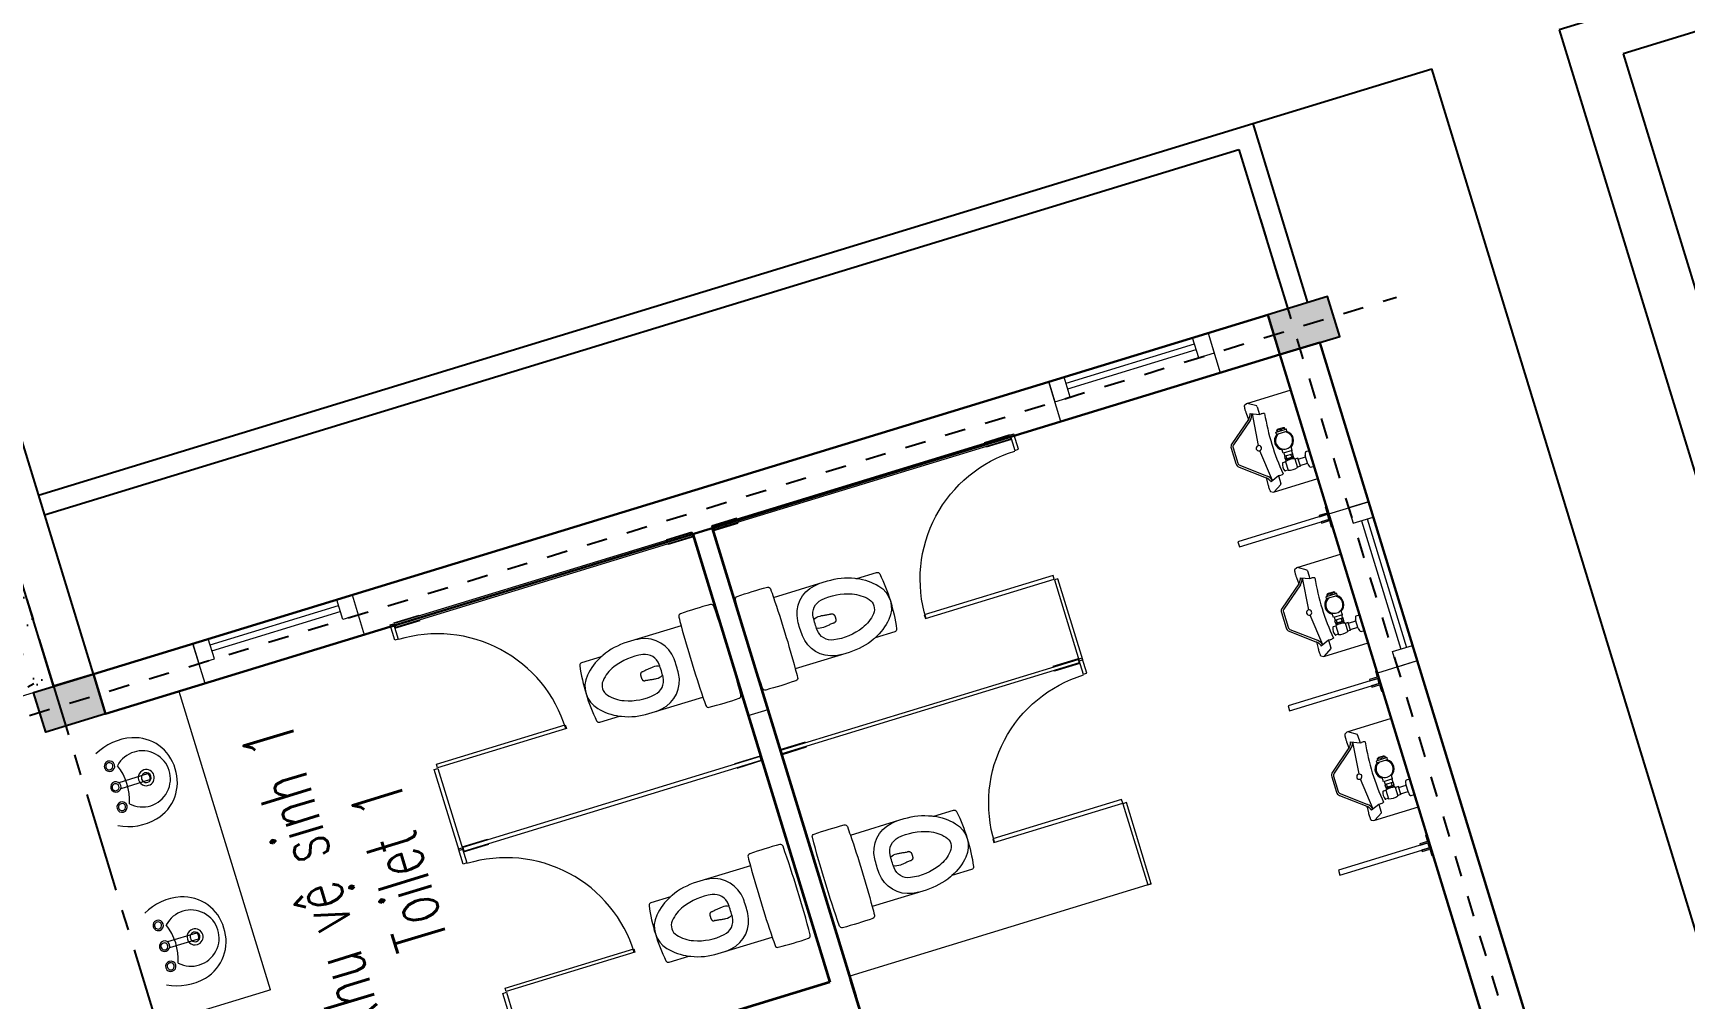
# Model space of a CAD drawing. Header units: inches. Extents: x 543393 to 2689207, y 1841861 to 9121372.
# Drawn here: x 547506.22 to 547514.16, y 1842004.87 to 1842009.51 of the extents above; entities that cross this region are included whole.
import ezdxf

# ---------------------------------------------------------------- set-up
doc = ezdxf.new("R2010")
doc.units = ezdxf.units.IN
doc.header["$MEASUREMENT"] = 0
doc.linetypes.add('ACAD_ISO04W100', pattern=[30, 24, -3, 0, -3])
for name, color, linetype, lineweight in [('A-Door', 254, 'Continuous', 13), ('A-GENM', 13, 'Continuous', 9), ('A-Wall', 3, 'Continuous', 30), ('A310G', 5, 'Continuous', 9), ('CUA', 2, 'Continuous', 9), ('I-FURN', 30, 'Continuous', 9), ('Kich thuoc', 8, 'Continuous', 18), ('P-SANR-FIXT', 6, 'Continuous', 9), ('Q-SPCQ', 91, 'Continuous', 9)]:
    doc.layers.add(name, color=color, linetype=linetype, lineweight=lineweight)
for name, color, linetype in [('Duong', 4, 'Continuous'), ('KICHTHUOCTHACH', 161, 'Continuous'), ('LAPMOI', 4, 'Continuous'), ('NET THAY', 4, 'Continuous')]:
    doc.layers.add(name, color=color, linetype=linetype)
doc.styles.add('DIM', font='vnsimli.shx', dxfattribs={"width": 0.65})
pattern_1 = [(18.435, (-77248.72099999999, 97079.275), (1249.499145857431, 624.7517585781982), [237.076, -1738.557]), (49.39899999999999, (-77023.811, 97154.245), (3123.729855648757, 3748.515586862165), [115.198, -5644.713999999999]), (46.84800000000001, (-76948.841, 96616.96), (8746.43663127652, 9371.309679417773), [274.037, -13427.802]), (19.983, (-76761.416, 96816.88), (4998.003983994933, 1874.24089522846), [146.25, -7166.261999999999]), (0, (-77248.72099999999, 96866.86), (624.75, 624.75), [124.95, -499.8]), (28.443, (-77123.771, 96866.86), (-8121.744687513925, -4373.260269431187), [341.0469999999999, -16711.305]), (354.289, (-76823.891, 97029.295), (-5622.745250148837, 624.7899481055222), [125.574, -6153.087]), (39.806, (-76698.94099999999, 97016.8), (-3123.729701904703, -2499.022111150552), [97.589, -4781.865])]

# ---------------------------------------------------------------- blocks, each defined once
blk = doc.blocks.new('HR')
at = {"layer": 'LAPMOI'}
for points in [[(197004.9371607055, 65096.24289840326), (197204.9371607055, 65096.24289840326), (197204.9371607055, 65396.24289840326), (197004.9371607055, 65396.24289840326)], [(201004.9371607055, 65096.24289840326), (201204.9371607055, 65096.24289840326), (201204.9371607055, 65396.24289840326), (201004.9371607055, 65396.24289840326)]]:
    blk.add_lwpolyline(points, close=True, dxfattribs=at)
for points in [[(197204.9371607055, 65346.24289840326), (201004.9371607055, 65346.24289840326)], [(197204.9371607055, 65146.24289840326), (201004.9371607055, 65146.24289840326)]]:
    blk.add_lwpolyline(points, dxfattribs=at)
blk = doc.blocks.new('Urinal-Screen_Array - TIEU NAM-2895762-MẶT BẰNG TẦNG 1')
at = {"layer": 'Q-SPCQ'}
for p, q in [((-814.8222973380841, -2.5286639449007e-11), (-814.8222973380841, -6.350000000025299)), ((-814.8222973380841, -6.350000000025299), (-783.0722973380841, -6.350000000025299)), ((-783.0722973380841, -6.350000000025299), (-783.0722973380841, -45.6908489627623)), ((-783.0722973380841, -45.6908489627623), (-776.7222973380841, -45.6908489627623)), ((-751.3222973381095, -6.350000000025301), (-776.7222973380841, -6.350000000025229)), ((-776.7222973380841, -6.350000000025229), (-776.7222973380841, -456.3500000000253)), ((-776.7222973380841, -45.6908489627623), (-776.7222973380841, -6.350000000025299)), ((-776.7222973380841, -6.350000000025299), (-751.3222973380841, -6.350000000025299)), ((-751.3222973380841, -456.3500000000253), (-751.3222973381095, -6.35000000002529)), ((-751.3222973380841, -6.350000000025299), (-751.3222973380841, -45.6908489627622)), ((-751.3222973380841, -45.6908489627622), (-744.972297338084, -45.6908489627622)), ((-744.972297338084, -45.6908489627622), (-744.972297338084, -6.350000000025299)), ((-744.972297338084, -6.350000000025299), (-713.2222973380841, -6.350000000025299)), ((-713.2222973380841, -6.350000000025299), (-713.2222973380841, -2.5286639449007e-11)), ((10.17770266190983, -2.745237370760378e-11), (10.17770266190983, -6.350000000027464)), ((10.17770266190983, -6.350000000027464), (41.92770266190978, -6.350000000027464)), ((41.92770266190978, -6.350000000027464), (41.92770266190978, -45.69084896276446)), ((41.92770266190978, -45.69084896276446), (48.27770266190984, -45.69084896276446)), ((73.67770266188442, -6.350000000027467), (48.27770266190984, -6.350000000027396)), ((48.27770266190984, -6.350000000027396), (48.27770266190984, -456.3500000000274)), ((48.27770266190984, -45.69084896276446), (48.27770266190984, -6.350000000027464)), ((48.27770266190984, -6.350000000027464), (73.67770266190988, -6.350000000027464)), ((73.67770266190988, -456.3500000000274), (73.67770266188442, -6.350000000027455)), ((73.67770266190988, -6.350000000027464), (73.67770266190988, -45.69084896276436)), ((73.67770266190988, -45.69084896276436), (80.02770266190993, -45.69084896276436)), ((80.02770266190993, -45.69084896276436), (80.02770266190993, -6.350000000027464)), ((80.02770266190993, -6.350000000027464), (111.7777026619099, -6.350000000027464)), ((111.7777026619099, -6.350000000027464), (111.7777026619099, -2.745237370760378e-11)), ((835.1777026619038, -2.5286639449007e-11), (835.1777026619038, -6.350000000025299)), ((835.1777026619038, -6.350000000025299), (866.9277026619037, -6.350000000025299)), ((866.9277026619037, -6.350000000025299), (866.9277026619037, -45.6908489627623)), ((866.9277026619037, -45.6908489627623), (873.2777026619038, -45.6908489627623)), ((898.6777026618784, -6.350000000025301), (873.2777026619038, -6.350000000025229)), ((873.2777026619038, -6.350000000025229), (873.2777026619038, -456.3500000000253)), ((873.2777026619038, -45.6908489627623), (873.2777026619038, -6.350000000025299)), ((873.2777026619038, -6.350000000025299), (898.6777026619038, -6.350000000025299)), ((898.6777026619038, -456.3500000000253), (898.6777026618784, -6.35000000002529)), ((898.6777026619038, -6.350000000025299), (898.6777026619038, -45.6908489627622)), ((898.6777026619038, -45.6908489627622), (905.0277026619038, -45.6908489627622)), ((905.0277026619038, -45.6908489627622), (905.0277026619038, -6.350000000025299)), ((905.0277026619038, -6.350000000025299), (936.7777026619038, -6.350000000025299)), ((936.7777026619038, -6.350000000025299), (936.7777026619038, -2.5286639449007e-11)), ((-776.7222973380841, -456.3500000000253), (-751.3222973380841, -456.3500000000253)), ((48.27770266190984, -456.3500000000274), (73.67770266190988, -456.3500000000274)), ((873.2777026619038, -456.3500000000253), (898.6777026619038, -456.3500000000253))]:
    blk.add_line(p, q, dxfattribs=at)
blk = doc.blocks.new('Eco_LLoyd_One_Piece_Toilet_-_TOTO_-_MS934304EF - Eco_LLoyd_One_Piece_Toilet_-_TOTO_-_MS934304EF-2710711-MẶT BẰNG TẦNG 1')
at = {"layer": 'P-SANR-FIXT'}
for p, q in [((-179.3874999999808, 175.1064552316258), (-179.3874999999813, -95.86113765869027)), ((179.3874999999955, -95.86113765846362), (179.387499999995, 175.1064552316258)), ((-149.2249999999813, -234.8748970133815), (-149.2249999999814, -333.7129647115809)), ((149.2250000000189, -333.7129647115815), (149.2250000000189, -234.8748970134382))]:
    blk.add_line(p, q, dxfattribs=at)
for centre, radius, start, end in [((1458.615490073958, 269.7015311756918), 1695.152990073942, 177.6052296635824, 182.7370180671176), ((-222.3681265364276, 340.0019187721616), 12.70000000000003, 92.31121273289696, 177.6052296635833), ((6.463363177999782e-12, -5169.592128255412), 5526.779628255382, 87.6887872671032, 92.31121273289679), ((222.3681265364402, 340.0019187721616), 12.69999999999996, 2.394770336417176, 87.68878726710138), ((-1458.615490074233, 269.701531175692), 1695.152990074228, 357.2629819328816, 2.394770336417149), ((-221.9182108092563, 189.3613543989739), 12.69999999999998, 182.737018067068, 267.6942132739009), ((1.041582819993891e-10, 5700.760926854907), 5528.565565761757, 267.6942132739004, 268.1405753610891), ((0, 5699.866737630354), 5527.672597005379, 268.1402748745149, 271.8597251254849), ((-2.8377886707176e-09, 5700.7609269263), 5528.565565833203, 271.8594246389147, 272.3057867260975), ((221.9182108092678, 189.3613543989722), 12.69999999999991, 272.3057867260997, 357.2629819328817), ((-27.74551190490042, -53.49582293277081), 149.9997, 93.53491747902791, 170.7757083090938), ((0, -502.6387584999949), 599.9988000000002, 86.46508252096679, 93.53491747902791), ((27.74551190494212, -53.49582293277111), 149.9997, 9.224291690905678, 86.46508252096679), ((-27.74551190490042, -53.49582293277081), 73.79970000000002, 93.53491747902792, 170.7757083090938), ((0, -502.6387584999949), 523.7988000000001, 86.46508252096679, 93.53491747902791), ((35.52104491830182, -7.818077953659574), 64.42982664280113, 153.7417511433894, 184.240652841258), ((-35.52104491828929, -7.818077953659574), 64.42982664280115, 355.7593471582589, 26.25824885661025), ((27.74551190494212, -53.49582293277111), 73.79970000000006, 9.22429169090569, 86.46508252096679), ((182.4996350000207, -87.63958849999565), 362.9992740000002, 170.7757083090938, 175.2102583448799), ((182.4996350000207, -87.63958849999565), 286.7992740000003, 170.7757083090938, 201.2542744199613), ((-182.4996349999792, -87.63958849999392), 286.7992740000001, 338.7457255800375, 9.224291690905686), ((-182.4996349999792, -87.63958849999392), 362.999274, 4.486164873093861, 9.224291690905678), ((156.3114940676226, -95.86113765869075), 335.698994067518, 179.9999999999999, 202.8711250898501), ((-156.3114940675463, -95.86113765846368), 335.6989940675293, 337.1288749100434, 2.425452601418497e-14), ((107.2308409707042, -116.5644750701174), 282.4304415398146, 202.8711250898493, 204.7652286093776), ((107.2308409708956, -116.5644750700125), 282.4304415400381, 204.7652286093832, 227.4001310506742), ((79.98194897424885, -127.5153411821673), 176.7994940000003, 201.2542744199613, 229.035517777036), ((-79.98194897420787, -127.5153411821666), 176.799494, 310.9644822229488, 338.7457255800375), ((-107.2308409708675, -116.5644750698996), 282.4304415401136, 312.5998689492898, 335.2347713905876), ((-107.2308409708735, -116.5644750698926), 282.4304415401206, 335.2347713905874, 337.1288749100436), ((0, -219.639324499995), 54.79973799999997, 229.0355177770362, 310.9644822229487), ((-136.5249999999813, -333.7129647115809), 12.70000000000011, 179.9999999999999, 260.9751546290267), ((1.989768350085796e-11, 525.8593749999891), 883.0468749999753, 260.9751546290273, 279.0248453709718), ((0, -233.1776739033685), 124.0098260966297, 227.4001310506741, 312.5998689492897), ((136.5250000000186, -333.7129647115815), 12.70000000000011, 279.0248453709722, 0)]:
    blk.add_arc(centre, radius, start, end, dxfattribs=at)
for centre, major_axis, ratio, start_param, end_param in [((-132.4465486928832, -96.85599384350007), (-1.743037026341183, 227.2649438208433), 0.4894289072877734, 4.831195164193575, 4.857107213709536), ((131.4433730054789, -96.84792879036596), (1.915646411544511, 227.2636340195338), 0.4850523905026013, 1.426448162852805, 1.452360203292933)]:
    blk.add_ellipse(centre, major_axis=major_axis, ratio=ratio, start_param=start_param, end_param=end_param, dxfattribs=at)
for points in [[(-28.7323897262569, -12.58239297217037), (-28.53983325759674, -15.17928558451386), (-28.06592385411714, -20.46434938793301), (-27.16706946716786, -28.64193289042032), (-25.91805177359134, -37.00056531611363), (-24.60874140614979, -45.55284540263815), (-23.55482110536462, -54.31543752649451), (-22.91835838049721, -60.2506173397076), (-22.63061952437963, -63.23711994599989)], [(22.6306195244172, -63.23711994599989), (22.91835838053478, -60.25061733970757), (23.55482110540216, -54.31543752649455), (24.60874140618733, -45.55284540263808), (25.91805177362887, -37.00056531611385), (27.16706946720541, -28.64193289042042), (28.06592385415464, -20.46434938793311), (28.53983325763432, -15.17928558451402), (28.73238972629448, -12.58239297217057)]]:
    blk.add_open_spline(points, degree=3, dxfattribs=at)
blk.add_open_spline([(-22.20719033188934, -69.0719074421894), (-22.08731900731441, -70.0563176160886), (-21.76845469503072, -71.44112305764105), (-21.15352368974161, -72.89533519637027), (-20.73129738063093, -73.68039668454851), (-20.26665504265392, -74.43390432784379), (-19.56907748550646, -75.32368896021066), (-18.56755273585592, -76.30354936733183), (-17.64772864102227, -77.03718557667375), (-16.88452249285708, -77.56923102420306), (-16.30990662930242, -77.94013265332504), (-15.72124839936534, -78.27915328091183), (-14.8987573911481, -78.68902394355064), (-13.82215887199257, -79.1305565146696), (-12.70734233198014, -79.49603216455192), (-11.80940042174188, -79.7527574778073), (-11.13989478402764, -79.93285323350398), (-10.46764145915579, -80.09245520930799), (-9.555914546040576, -80.26845317353046), (-8.399921642226849, -80.4351277062227), (-7.235700459887164, -80.55383987061927), (-6.308702348608567, -80.63411805269926), (-5.618256242985395, -80.69285339138592), (-4.933366897858696, -80.74462396984454), (-4.023849031936569, -80.79452707977642), (-2.437886816037258, -80.84559069839581), (-0.1666197972808715, -80.84769895832716), (2.203290458194826, -80.84699165175215), (3.862523429209937, -80.79741861824176), (4.801023456049158, -80.74984367969725), (5.497450933460813, -80.70053304322352), (6.186595634667295, -80.64575689246502), (7.099956378032398, -80.57279416073087), (8.231789528928447, -80.46537109886737), (9.355234768882905, -80.30936001862736), (10.25266002090115, -80.13941027034373), (10.92343159889845, -79.98246596306909), (11.60213495334138, -79.80304915871348), (12.52171795212082, -79.54553830778934), (13.6769266614276, -79.1763238645814), (14.79742005195656, -78.72931985643328), (15.6491639963362, -78.31504744709459), (16.25404272800945, -77.97317969834644), (16.8400285426161, -77.59939024459845), (17.61626600900844, -77.0626549967234), (18.54745283539616, -76.32252474552016), (19.55784735311569, -75.33510668694204), (20.26127399225157, -74.44065297322079), (20.73027347379813, -73.68469776350788), (21.15565356088918, -72.89750429677848), (21.77358855651054, -71.44073751593805), (22.09054308430876, -70.05564896036704), (22.20719033192691, -69.0719074421894)], degree=3, knots=[-1, -1, -1, -1, -0.95, -0.925, -0.9125000000000001, -0.9, -0.875, -0.8500000000000001, -0.8250000000000001, -0.8125, -0.8, -0.7875000000000001, -0.775, -0.75, -0.725, -0.7124999999999999, -0.7, -0.6875, -0.6749999999999999, -0.6499999999999999, -0.625, -0.6125, -0.6, -0.5874999999999999, -0.575, -0.55, -0.5, -0.45, -0.425, -0.4125, -0.4, -0.3875, -0.375, -0.35, -0.325, -0.3125, -0.3, -0.2875, -0.275, -0.25, -0.225, -0.2125, -0.2, -0.1875, -0.175, -0.15, -0.125, -0.1, -0.08750000000000001, -0.07500000000000001, -0.05, 0, 0, 0, 0], dxfattribs=at)
blk = doc.blocks.new('DI_1C_C - D6-2937198-MẶT BẰNG TẦNG 1')
at = {"layer": 'A-Door', "lineweight": 9}
h = blk.add_hatch(dxfattribs=at)
h.set_pattern_fill('FP_3', color=256, style=0, pattern_type=2)
h.set_pattern_definition(pattern_1)
h.paths.add_polyline_path([(-394.9999999999167, 54.99999999987055), (-394.9999999999167, 49.99999999987385), (-389.17904102571, 54.99999999987271)], flags=0)
h.paths.add_polyline_path([(-354.9999999999171, 49.99999999987168), (-354.9999999999171, 59.99999999987374), (-361.4999999999156, 59.99999999986941), (-362.9999999999175, 56.99999999987009), (-373.5794192229341, 54.78899544874621), (-374.9999999999169, 53.75173699306556)], flags=0)
h.paths.add_polyline_path([(-394.9999999999167, 49.99999999987385), (-354.9999999999171, 49.99999999987168), (-379.1312690740471, 53.47983853509395)], flags=0)
h.paths.add_polyline_path([(395.0000000000856, 49.99999999987168), (395.0000000000834, 54.99999999987055), (389.1790410258789, 54.99999999987055)], flags=0)
h.paths.add_polyline_path([(355.0000000000839, 49.99999999987168), (395.0000000000856, 49.99999999987168), (375.0000000000772, 52.88409078227573), (362.7332046549631, 51.11516321304911)], flags=0)
h.paths.add_polyline_path([(355.0000000000839, 49.99999999987168), (373.5794192231008, 54.78899544874621), (355.0000000000839, 59.99999999986941)], flags=0)
h = blk.add_hatch(dxfattribs=at)
h.set_pattern_fill('FP_3', color=256, style=0, pattern_type=2)
h.set_pattern_definition(pattern_1)
h.paths.add_polyline_path([(-374.9999999999169, 50.00000000083543), (-374.9999999999169, -49.99999999818674), (-329.9999999999315, -49.99999999818674), (-329.9999999999315, -44.99999999818571), (-322.9289321880666, -42.07106781005069), (-319.9999999999316, -34.99999999818582), (-314.9999999999305, -34.99999999818582), (-314.9999999999305, 10.00000000083803), (-324.9999999999304, 10.00000000083803), (-324.9999999999304, 50.00000000083327)], flags=0)
h.paths.add_polyline_path([(315.0000000000821, 10.0000000008337), (315.0000000000821, -34.99999999819016), (320.000000000081, -34.99999999819016), (322.928932188216, -42.07106781005069), (330.0000000000809, -44.99999999818571), (330.0000000000809, -49.9999999981889), (375.0000000000837, -49.9999999981889), (375.0000000000837, 50.00000000083327), (325.000000000082, 50.00000000083327), (325.000000000082, 10.00000000083153)], flags=0)
at = {"layer": 'A-Door'}
for p, q in [((-325.0000000000074, 50.00000000096186), (-325.0000000000074, 700.0000000019453)), ((-325.0000000000074, 700.0000000019453), (-285.0000000000074, 700.0000000019453)), ((-285.0000000000074, 700.0000000019453), (-285.0000000000074, 50.00000000096186)), ((-389.1790410258017, 55.00000000000159), (-395.0000000000085, 54.99999999999913)), ((-395.0000000000085, 54.99999999999913), (-395.0000000000089, 50.00000000000168)), ((-325.0000000000236, 50.00000000096291), (-375.0000000000081, 50.00000000096307)), ((-375.0000000000088, 50.00000000000068), (-355.0000000000086, 49.99999999999968)), ((-363.0000000000098, 58.49999999999871), (-363.0000000000098, 56.99999999999847)), ((-355.000000000009, 60.0000000000017), (-361.5000000000098, 59.99999999999864)), ((-355.0000000000086, 49.99999999999968), (-355.000000000009, 60.0000000000017)), ((-285.0000000000074, 50.00000000096186), (-325.0000000000074, 50.00000000096186)), ((-325.0000000000236, 10.00000000096536), (-325.0000000000236, 50.00000000096291)), ((-315.0000000000244, 10.00000000096529), (-325.0000000000236, 10.00000000096536)), ((-315.0000000000245, -34.99999999805769), (-315.0000000000244, 10.0000000009653)), ((324.9999999999871, 10.00000000096082), (314.9999999999876, 10.0000000009609)), ((314.9999999999876, 10.0000000009609), (314.9999999999875, -34.99999999805991)), ((374.999999999992, 50.00000000096064), (324.9999999999874, 50.00000000096081)), ((324.9999999999874, 50.00000000096081), (324.9999999999871, 10.00000000096082)), ((354.9999999999922, 59.99999999999925), (354.9999999999919, 49.99999999999968)), ((361.4999999999931, 59.99999999999864), (354.9999999999922, 59.99999999999925)), ((354.9999999999919, 49.99999999999968), (374.999999999984, 49.99999999999963)), ((362.9999999999929, 56.99999999999847), (362.9999999999929, 58.49999999999871)), ((394.9999999999915, 54.99999999999913), (389.1790410257851, 54.99999999999915)), ((394.9999999999919, 49.99999999999957), (394.9999999999915, 54.99999999999913)), ((-395.0000000000085, -49.99999999805681), (-395.0000000000085, -59.99999999805225)), ((-395.0000000000085, -59.99999999805225), (-388.5000000000075, -59.99999999805577)), ((-387.0000000000076, -58.49999999805586), (-387.0000000000076, -56.99999999805561)), ((-375.0000000000084, -49.99999999805728), (-330.0000000000243, -49.99999999805743)), ((-355.0000000000087, -49.99999999805359), (-375.0000000000085, -49.9999999980552)), ((-360.8209589742153, -54.99999999805276), (-355.0000000000089, -54.99999999805631)), ((-355.0000000000089, -54.99999999805631), (-355.0000000000087, -49.99999999805359)), ((-330.0000000000243, -49.99999999805743), (-330.0000000000244, -44.99999999805601)), ((-320.0000000000244, -34.99999999805767), (-315.0000000000245, -34.99999999805769)), ((314.9999999999875, -34.99999999805991), (319.9999999999876, -34.99999999805992)), ((329.999999999987, -44.99999999805853), (329.999999999987, -49.99999999805956)), ((329.999999999987, -49.99999999805956), (374.9999999999916, -49.99999999805971)), ((374.9999999999851, -49.99999999805921), (354.9999999999916, -49.99999999805906)), ((354.9999999999916, -49.99999999805906), (354.9999999999919, -54.99999999805861)), ((354.9999999999919, -54.99999999805861), (360.8209589741983, -54.99999999805866)), ((386.9999999999905, -56.99999999805812), (386.9999999999905, -58.49999999805836)), ((388.4999999999904, -59.99999999805829), (394.9999999999914, -59.99999999805895)), ((394.9999999999914, -59.99999999805895), (394.9999999999914, -49.99999999805936))]:
    blk.add_line(p, q, dxfattribs=at)
for centre, radius, start, end in [((-325.0000000000076, 49.99999999998457), 650.0000000019606, 359.9787189991176, 89.99999999999999), ((-361.5000000000098, 58.49999999999871), 1.499999999999943, 90, 180), ((361.499999999993, 58.49999999999871), 1.499999999999928, 359.9999999999995, 89.9999999999977), ((-388.5000000000075, -58.49999999805584), 1.499999999999943, 269.9999999999996, 359.9999999999991), ((-330.000000000025, -34.99999999805554), 10.00000000000043, 270.0000000000031, 359.9999999999872), ((329.9999999999881, -34.99999999805807), 10.0000000000005, 180.0000000000094, 269.9999999999937), ((388.4999999999904, -58.49999999805836), 1.499999999999934, 179.9999999999999, 269.9999999999995)]:
    blk.add_arc(centre, radius, start, end, dxfattribs=at)
for points, knots in [([(-363.0000000000098, 56.99999999999847), (-370.633333523122, 56.6787516761225), (-374.8700552270681, 52.80851029936066), (-385.4380158388951, 53.29417656564204), (-389.179041025802, 54.99999999999917)], [0, 0, 0, 0, 0.02117613115337558, 0.03923340530995587, 0.03923340530995587, 0.03923340530995587, 0.03923340530995587]), ([(389.179041025785, 54.99999999999916), (385.4380158388781, 53.29417656564203), (374.8700552270514, 52.80851029936068), (370.6333335231051, 56.67875167612249), (362.999999999993, 56.99999999999847)], [-0.03923340530995587, -0.03923340530995587, -0.03923340530995587, -0.03923340530995587, -0.02117613115337558, 0, 0, 0, 0]), ([(-387.0000000000076, -56.99999999805561), (-379.3666664768955, -56.67875167417965), (-375.1299447729492, -52.80851029741785), (-364.5619841611223, -53.29417656369921), (-360.8209589742154, -54.99999999805634)], [0, 0, 0, 0, 0.02117613115337558, 0.03923340530995587, 0.03923340530995587, 0.03923340530995587, 0.03923340530995587]), ([(360.8209589741983, -54.99999999805868), (364.5619841611053, -53.29417656370155), (375.1299447729322, -52.80851029742028), (379.3666664768783, -56.6787516741821), (386.9999999999904, -56.99999999805812)], [-0.03923340530995587, -0.03923340530995587, -0.03923340530995587, -0.03923340530995587, -0.02117613115337558, 0, 0, 0, 0])]:
    blk.add_open_spline(points, degree=3, knots=knots, dxfattribs=at)
blk = doc.blocks.new('LVF-WC1 - LVF-WC-030 2-V3-MẶT BẰNG TẦNG 1')
at = {"layer": 'I-FURN'}
for p, q in [((-713.6377034692287, -504.999999999997), (-713.6377034692287, -50.8000000000675)), ((-713.6377034692287, -519.999999999997), (-713.6377034692287, -504.999999999997)), ((-713.6377034693683, -520.0000000000875), (786.3622965306199, -520.0000000000854))]:
    blk.add_line(p, q, dxfattribs=at)
blk = doc.blocks.new('Sink - Cloakroom - 440 x 350mm-2891493-MẶT BẰNG TẦNG 1')
at = {"layer": 'P-SANR-FIXT'}
for p, q in [((-14.99999999999993, -214.891253512502), (-14.9999999999997, -70.68844190392424)), ((15.00000000000006, -214.8912535125021), (15.00000000000029, -70.68844190392369))]:
    blk.add_line(p, q, dxfattribs=at)
for centre, radius, start, end in [((53.32374746206213, -130.7623036851297), 264.447412716175, 151.7279681429634, 193.6350547637501), ((53.32374746206219, -130.7623036851298), 264.4474127161751, 151.7449929866126, 193.6350547637497), ((-101.2655391509923, -50.68844190392313), 24.99999999999993, 2.417221557912273e-13, 180), ((-101.2655391509923, -50.68844190392313), 24.99999999999993, 180.0000000000008, 2.035554996136651e-13), ((-101.2653611839029, -50.68844190392381), 17.00297737807114, 359.9999999999996, 179.9999999999998), ((-101.2653611839029, -50.68844190392381), 17.00297737807113, 179.9999999999998, 359.9999999999992), ((6.233274994081008e-14, -50.68844190392404), 24.99999999999991, 2.480832651541543e-13, 180), ((6.233274994081008e-14, -50.68844190392404), 24.99999999999991, 180.0000000000008, 2.035554996136651e-13), ((-0.7639132932782607, -49.24392613416374), 16.80563894265999, 90, 269.9999999999997), ((-0.7639132932782607, -49.24392613416374), 16.80563894266026, 269.9999999999997, 90.00000000000006), ((104.3149205927056, -50.68844190392387), 24.99999999999996, 359.9999999999996, 179.9999999999998), ((104.3149205927056, -50.68844190392387), 24.99999999999997, 179.9999999999998, 359.9999999999989), ((104.3149205927056, -49.67060833014914), 17.0017495933007, 359.9999999999996, 179.9999999999998), ((104.3149205927056, -49.67060833014914), 17.00174959330069, 179.9999999999998, 359.9999999999992), ((-53.32374746206202, -130.7623036851297), 264.447412716175, 346.3649452362495, 28.27203185703656), ((-53.32374746206236, -130.7623036851298), 264.4474127161753, 346.3649452362491, 28.25500701338679), ((0.0001779670874055137, -183.5682110803866), 135.0000000000001, 135.4629123377349, 45.05560577048102), ((-1.55591595549427, 160.3233690883214), 266.5831449939395, 249.1986397915394, 291.3198783166753), ((-5.880838229562901, -145.1237486965565), 203.5258724390839, 193.6350547637497, 271.6557802251712), ((-5.880838229562923, -145.1237486965565), 203.525872439084, 193.63505476375, 271.6557802251716), ((0.00017796708736533, -203.5682110803866), 38.57607661376862, 359.9999999999996, 179.9999999999998), ((0.00017796708736533, -203.5682110803866), 38.57607661376864, 179.9999999999998, 359.9999999999992), ((0.00017796708736533, -203.5682110803866), 23.491568270703, 359.9999999999996, 180), ((0.00017796708736533, -203.5682110803866), 23.49156827070301, 180, 359.9999999999996), ((5.880838229562901, -145.1237486965564), 203.5258724390841, 268.3442197748289, 346.3649452362492), ((5.880838229563047, -145.1237486965565), 203.5258724390839, 268.3442197748292, 346.3649452362496)]:
    blk.add_arc(centre, radius, start, end, dxfattribs=at)
blk.add_ellipse((6.259712179854895e-14, -214.891253512502), major_axis=(-14.99999999999999, 7.086253565074535e-14), ratio=0.4285250731243595, start_param=1.265654248072678e-14, end_param=3.141592653589799, dxfattribs=at)
blk = doc.blocks.new('273633 - WEUS 1000_1401-0_13-G2-3112869-MẶT BẰNG TẦNG 1')
at = {"layer": 'A-GENM'}
for p, q in [((-70.54475085054204, 446.0672542078725), (-158.6084552686135, 335.9876236852888)), ((-63.10697544059961, 440.1170338799141), (-151.5148465667548, 329.6071949722214)), ((26.47357465699232, 455.5999999999893), (-50.71068309069079, 455.5999999999895)), ((26.4735746569922, 446.0749999999862), (-50.71068309069111, 446.0749999999863)), ((127.2777381330615, 329.6071949722165), (38.86986700689879, 440.117033879913)), ((134.4483406841181, 335.8913813737857), (46.30764241684371, 446.0672542078726)), ((-227.8503135718894, 335.5437050055704), (-234.3685542168456, 322.9487236678562)), ((-234.3685542168456, 322.9487236678562), (-234.3685542168463, 99.99999999998316)), ((-234.3685542168457, 318.954430379737), (-209.1925652880647, 278.1629546470195)), ((-163.5204256627865, 336.1627809953), (-190.7780778001062, 337.692822848573)), ((-166.6286679914048, 277.7999999999822), (-183.8113635357387, 319.6901610922943)), ((-180.2793043094717, 311.0792577800545), (-25.54463941943126, 327.2011303010396)), ((156.0421958757832, 311.079257780053), (1.307530985737125, 327.2011303010389)), ((166.5409693665607, 337.6928228485797), (134.4483406841181, 335.8913813737857)), ((159.5742551020489, 319.6901610922916), (142.3915595577192, 277.7999999999806)), ((184.9554568543704, 278.1629546470176), (210.1314457831551, 318.9544303797463)), ((210.1314457831551, 322.9487236678401), (203.6132051381915, 335.5437050055683)), ((210.1314457831544, 99.99999999998317), (210.1314457831551, 322.9487236678401)), ((-166.6286679914048, 277.7999999999822), (-205.4489838822639, 277.7999999999823)), ((-166.6286679914048, 270.1813254397743), (-166.6286679914048, 277.7999999999822)), ((-153.2685542168691, 225.1031249999826), (-153.2685542168691, 238.628638391574)), ((-112.2685542168691, 225.1031249999826), (-112.2685542168691, 238.6286383915295)), ((181.2118754485662, 277.7999999999805), (142.3915595577192, 277.7999999999807)), ((142.3915595577192, 277.7999999999807), (142.3915595577192, 270.1813254493759)), ((-111.2685542168766, 225.1031249999826), (-154.2685542168637, 225.1031249999826)), ((-111.2685542168768, 178.1031249999813), (-154.2685542168635, 178.1031249999813)), ((-152.7685542168692, 163.1031249999833), (-152.7685542168692, 178.1031249999813)), ((-152.7685542168692, 163.1031249999833), (-112.7685542168692, 163.1031249999833)), ((-148.6141352249369, 163.1031249999833), (-148.6141352249369, 125.3999999999832)), ((-116.9229732088034, 163.1031249999833), (-116.9229732088033, 125.3999999999832)), ((-112.7685542168692, 163.1031249999833), (-112.7685542168692, 178.1031249999813)), ((-102.5936133141915, 221.919999999952), (-110.258155730581, 221.919999999952)), ((-102.5936133141912, 181.2862500000127), (-110.2581557305809, 181.2862500000127)), ((-102.5936133141914, 216.3236941772213), (-108.8620273543091, 216.3236941772213)), ((-102.5936133141912, 186.8825558227433), (-108.8620273543091, 186.8825558227434)), ((-102.5936133141912, 181.2862500000127), (-102.5936133141915, 221.919999999952)), ((-98.63790173801382, 220.6499999999158), (-102.5936133141915, 220.6499999999158)), ((-98.63790173801382, 183.3500000000488), (-102.5936133141912, 183.3500000000488)), ((-85.14415173801369, 222.7511302136527), (-98.63790173801382, 222.7511302136527)), ((-98.63790173801382, 222.7511302136527), (-98.63790173801382, 180.4488697864389)), ((-98.63790173801382, 180.4488697864389), (-85.14415173801369, 180.4488697864389)), ((-98.28113628487502, 213.7411530327159), (-85.50091719114339, 213.7411530327158)), ((-98.2811362848751, 189.4588469673758), (-85.50091719114349, 189.4588469673758)), ((-96.86205570653877, 221.3763148851447), (-86.91999776947945, 221.3763148851447)), ((-96.86205570657675, 181.823685114947), (-86.91999776947962, 181.823685114947)), ((-85.14415173801369, 180.4488697864389), (-85.14415173801369, 222.7511302136526)), ((-69.31327220912199, 220.6500000000019), (-85.14415173801369, 220.6500000000019)), ((-69.31327220912205, 182.549999999984), (-85.14415173801369, 182.5499999999841)), ((-69.31327220912199, 224.1924962259049), (-46.57131604172223, 224.1924962259049)), ((-69.31327220912206, 179.0075037740795), (-69.31327220912199, 224.1924962259049)), ((-69.31327220912206, 179.0075037740795), (-46.57131604171077, 179.0075037740794)), ((25.97211805472218, 177.1321110912945), (25.97211805472227, 225.8653810070244)), ((27.77918838376612, 228.1783255534675), (35.47668668543412, 228.1783255534674)), ((28.09495973544152, 175.0092694105752), (35.44710522008807, 175.0092694105751)), ((37.09394578313733, 226.5610664557642), (37.09394578313765, 176.6561099736247)), ((44.97797369621515, 221.8289366767298), (37.09394578313736, 221.8289366767297)), ((41.94023022648162, 220.4541213481689), (37.09394578313737, 220.4541213481688)), ((41.39749165266736, 202.9748153284934), (37.09394578313748, 202.9748153284933)), ((41.39119257365773, 200.2251846714776), (37.0939457831375, 200.2251846714775)), ((41.93417135678827, 182.7458786517487), (37.09394578313761, 182.7458786517487)), ((37.09394578313761, 181.3710633232409), (44.97797369628559, 181.3710633232409)), ((48.20644578313757, 189.7200509617301), (48.20644578313743, 213.4799490381533)), ((-172.2685542168722, 116.489561058857), (-172.2685542168722, 99.99999999998317)), ((-154.2685542168708, 125.3999999999832), (-111.2685542168695, 125.3999999999832)), ((-93.26855421686871, 116.4895610588587), (-93.26855421686871, 99.99999999998317))]:
    blk.add_line(p, q, dxfattribs=at)
for centre, radius, start, end in [((-50.71068309069102, 430.199999999991), 25.39999999999929, 89.99999999999913, 141.3401917459084), ((-50.71068309069104, 430.1999999999872), 15.87499999999952, 90.00000000000021, 141.34019174591), ((26.47357465699218, 430.1999999999904), 25.39999999999938, 38.65980825409125, 89.9999999999994), ((26.47357465699227, 430.1999999999869), 15.87499999999934, 38.65980825409224, 90.00000000000034), ((-192.0811841699177, 362.0602650547528), 51.95025990614386, 282.9659111184029, 321.3401917459088), ((-12.11855421684589, 328.5999999999897), 12.69999999999998, 89.99999999999855, 269.9999999999981), ((-12.11855421684628, 328.5999999999897), 12.70000000000004, 269.9999999999994, 89.99999999999912), ((167.8440757362279, 362.0602650547517), 51.95025990614383, 218.6598082540914, 257.0340888815974), ((-110.5476572460757, 270.1813254397744), 56.08101074533027, 179.9999999999997, 197.9341857954549), ((-12.11855421684728, -852.6954481686289), 1115.97846624009, 82.18292322768063, 97.81707677231893), ((-150.7125596124119, 238.5094508441197), 2.558771988568413, 115.3301977138526, 182.6698022871438), ((-132.7798183979841, 200.5765422148095), 44.5265842099599, 64.66980228614105, 115.3301977138604), ((-114.8245488213284, 238.5094508441197), 2.558771988568445, 357.3301977138474, 64.66980228614736), ((-12.11855421685916, 201.6000000000008), 41.19968061864341, 22.40120073918559, 337.5987992608143), ((-12.13010171614472, 202.4765498298543), 45.59273923612173, 32.58129654150359, 151.5557950869238), ((86.31054875155473, 270.1813254493755), 56.08101080616645, 342.0658142143499, 4.007498898644031e-13), ((-85.75415766322367, 201.6031249999819), 72.43253782043985, 161.0683594938868, 198.9316405061132), ((-179.7829507705166, 201.6031249999819), 72.43253782043986, 341.0683594938861, 18.93164050611319), ((-105.8655957981655, 214.8722413282748), 7.668336641090601, 340.4821408550189, 351.5178591447792), ((-105.8655957981656, 188.3277586718169), 7.668336641090603, 8.482140855219841, 19.51785914497862), ((-77.41342175947675, 213.8121108871152), 20.86783516636599, 158.7473287129447, 180.1948258351967), ((-77.41342175947685, 189.3878891129763), 20.86783516636599, 179.8051741648021, 201.252671286901), ((-106.3686317165416, 213.8121108871154), 20.86783516636597, 359.8051741648013, 21.25267128705423), ((-106.3686317165417, 189.3878891129763), 20.86783516636596, 338.7473287129449, 0.1948258351978644), ((-77.9164576778529, 214.8722413282746), 7.668336641090595, 188.4821408552191, 199.5178591447764), ((-77.916457677853, 188.3277586718169), 7.668336641090595, 160.482140855221, 171.5178591447804), ((-12.13010171614473, 201.5234501701097), 45.59273923612172, 209.5939063031006, 326.8499528862814), ((28.40044665823444, 225.8305540829706), 2.428578333361811, 104.8216758478405, 179.1783241521314), ((28.09495973544153, 177.1321110912945), 2.12284168071934, 179.9999999999999, 269.9999999999996), ((35.44710522008808, 176.6561099736247), 1.646840563049573, 269.9999999999995, 359.9999999999995), ((35.47668668543411, 226.5610664557642), 1.617259097703212, 1.00691595998562e-12, 90), ((26.33350536024123, 201.5999999999413), 15.120319487513, 354.7831750531242, 5.21682494721203), ((35.79676336250822, 213.4799490381531), 12.40968242062921, 7.873419842891134e-13, 42.28200019383113), ((35.79676336253466, 189.7200509617301), 12.40968242060292, 317.717999806604, 0), ((-162.2992767835608, 112.8962406939724), 10.5970960072572, 109.8211605015997, 160.1788394984076), ((-150.4821326698334, 80.11085665463582), 45.44715054970212, 94.7791278898352, 109.8211605016012), ((-115.0549757639069, 80.11085665463582), 45.44715054970213, 70.17883949839874, 85.22087211016479), ((-103.2378316501795, 112.8962406939724), 10.59709600725722, 19.8211605016019, 70.17883949840017)]:
    blk.add_arc(centre, radius, start, end, dxfattribs=at)
for centre, major_axis, ratio, start_param, end_param in [((-205.3675085252789, 278.1858836105432), (3.830955721637844, 0), 0.1007505536868295, 3.201020148076305, 4.691119744662474), ((181.1304000915809, 278.1858836105413), (3.830955721638185, 0), 0.1007505536868296, 4.733658216106989, 6.223757812692773), ((-74.42939912233194, 223.2599764872248), (22.74679769882476, 0), 0.5000000000000195, 3.186347628819788, 3.307979250303704), ((-74.42939912233211, 179.9400235128666), (22.74679769882477, 0), 0.5000000000000183, 2.975206056875858, 3.096837678359787), ((-109.3526543537302, 223.2599764872252), (22.74679769883085, 0), 0.500000000000018, 6.116798710465654, 6.238430331949546), ((-109.3526543537303, 179.9400235128665), (22.74679769883083, 0), 0.5000000000000193, 0.04475497523002141, 0.1663865967139178), ((24.23220606508463, 191.0838305948247), (20.15080226679347, 0), 0.8660254037844385, 5.785048849938591, 6.834677538123717), ((24.23105628504176, 212.1157889910542), (20.15183290002119, 0), 0.8660254037844335, 5.731905316778739, 6.781170041402643), ((25.58636752706322, 221.5098930601632), (16.48961615146994, 0), 0.4999999999999946, 6.154779824863213, 6.321891277070645), ((25.5863675269899, 181.6901069397595), (16.48961615160604, 0), 0.5000000000000207, 6.244479337294694, 6.411590789494262)]:
    blk.add_ellipse(centre, major_axis=major_axis, ratio=ratio, start_param=start_param, end_param=end_param, dxfattribs=at)
for points, knots in [([(-190.7780778001086, 337.6928228485734), (-193.5446010092606, 337.8368975033033), (-199.488056432698, 338.0196331157289), (-208.8817279045178, 337.956630299574), (-217.4127452520659, 337.5605219315438), (-223.442297065345, 336.94144767561), (-226.8731281765689, 336.2369094216481), (-227.7215686307223, 335.778675903347), (-227.8362212840577, 335.5436373362858)], [0, 0, 0, 0, 0.1818181818181818, 0.3636363636363636, 0.5454545454545454, 0.7272727272727273, 0.8636363636363636, 1, 1, 1, 1]), ([(-183.8113635357387, 319.6901610922943), (-182.0923334923688, 320.230903888376), (-178.9257584915311, 321.313833479267), (-174.893599268197, 322.9415069645378), (-172.3734325964804, 324.30326636116), (-170.6799133445793, 325.393907276988), (-169.4348346113665, 326.2110721128669), (-168.2245869951177, 327.0273416039747), (-166.7527160344747, 328.1155585888839), (-164.3621557311774, 330.0188042250259), (-161.4354286479125, 332.7358446984075), (-159.479060636909, 334.9043756944853), (-158.6084552686135, 335.9876236852888)], [0, 0, 0, 0, 0.1, 0.2, 0.3, 0.35, 0.4, 0.45, 0.5, 0.6, 0.8, 1, 1, 1, 1]), ([(134.4483406841181, 335.8913813737858), (135.3169625964918, 334.8134846386933), (137.2685282117175, 332.6559437259641), (140.1873858487716, 329.9532912103118), (142.5711075957952, 328.0605665878159), (144.0386593741948, 326.9785016931823), (145.2452534859602, 326.1669849037966), (146.4865441964075, 325.354621528163), (148.1748840023494, 324.2704302260493), (150.6870034643144, 322.9172509766587), (154.7055712397221, 321.3011586570836), (157.861218594777, 320.2265632042471), (159.5742551020489, 319.6901610922916)], [0, 0, 0, 0, 0.2, 0.4, 0.5, 0.55, 0.6, 0.6499999999999999, 0.7, 0.8, 0.9, 1, 1, 1, 1]), ([(203.5991128503601, 335.5436373362838), (203.5226777481367, 335.7003297143241), (203.0998102571962, 336.006542396167), (201.6357638931234, 336.451208642164), (199.401232205929, 336.8606317735556), (196.4670620268114, 337.222882397785), (192.931022225141, 337.5255382658642), (187.5687866221198, 337.8366215944013), (180.7453168299265, 338.0120495008202), (172.9748680220172, 337.9571011206672), (168.615861773424, 337.8008788396251), (166.5409693665599, 337.6928228485795)], [0, 0, 0, 0, 0.09090909090909091, 0.1818181818181818, 0.2727272727272727, 0.3636363636363636, 0.4545454545454545, 0.5454545454545454, 0.7272727272727273, 0.8636363636363636, 1, 1, 1, 1])]:
    blk.add_open_spline(points, degree=3, knots=knots, dxfattribs=at)
blk.add_open_spline([(-158.6084552686116, 335.9876236852893), (-159.4510445210039, 336.0100054265572), (-161.1122955057589, 336.0615800528269), (-162.7256914504546, 336.1267769665642), (-163.5204256627876, 336.1627809952998)], degree=3, dxfattribs=at)
blk = doc.blocks.new('Specialty_Equipment-Hadrian-Headrail_Mount-Toilet_Partition-SP - MFC-WC-3056769-MẶT BẰNG TẦNG 1')
at = {"layer": 'Q-SPCQ'}
for p, q in [((94941.70959671955, 81241.72125776467), (95349.50959671955, 81241.72125776467)), ((94941.70959671955, 81223.72125776469), (94941.70959671955, 81241.72125776467)), ((95349.50959671955, 81223.72125776466), (94941.70959671955, 81223.72125776469)), ((95349.50959671955, 81241.72125776467), (95349.50959671955, 81223.72125776466)), ((95352.6845967196, 81223.72125776469), (95370.6845967196, 81223.72125776469)), ((95352.6845967196, 80576.89625776467), (95352.6845967196, 81223.72125776469)), ((95370.6845967196, 81223.72125776469), (95370.6845967196, 80576.89625776467)), ((95999.50959671954, 81241.72125776467), (96075.7095967195, 81241.72125776467)), ((95999.50959671954, 81223.72125776469), (95999.50959671954, 81241.72125776467)), ((96075.7095967195, 81223.72125776469), (95999.50959671954, 81223.72125776469)), ((96054.5345967195, 81223.72125776472), (96054.5345967195, 81096.72125776473)), ((96057.70959671956, 81220.54625776471), (96057.70959671956, 79726.89625776463)), ((96075.70959671955, 81220.54625776471), (96057.70959671956, 81220.54625776471)), ((96075.7095967195, 81241.72125776467), (96075.7095967195, 81223.72125776469)), ((96075.70959671955, 79726.89625776463), (96075.70959671955, 81220.54625776471)), ((96078.88459671951, 81096.72125776473), (96078.88459671951, 81223.72125776472)), ((96054.5345967195, 81096.72125776473), (96057.7095967195, 81096.72125776473)), ((96075.7095967195, 81096.72125776473), (96078.88459671951, 81096.72125776473)), ((95370.6845967196, 80576.89625776467), (95352.6845967196, 80576.89625776467)), ((96054.5345967195, 79850.72125776464), (96057.7095967195, 79850.72125776464)), ((96054.5345967195, 79723.72125776464), (96054.5345967195, 79850.72125776464)), ((96075.7095967195, 79850.72125776464), (96078.88459671951, 79850.72125776464)), ((96078.88459671951, 79850.72125776464), (96078.88459671951, 79723.72125776464)), ((96078.88459671951, 79723.72125776464), (96054.5345967195, 79723.72125776464)), ((96057.70959671956, 79726.89625776463), (96075.70959671955, 79726.89625776463))]:
    blk.add_line(p, q, dxfattribs=at)
blk.add_arc((95352.6845967196, 81223.72125776469), 643.6499999999651, 269.9999999999996, 0, dxfattribs=at)
blk = doc.blocks.new('cua800')
at = {"layer": 'CUA'}
blk.add_lwpolyline([(706.56509339888, 200), (-93.43490660112002, 200), (-93.43490660112002, 0), (706.56509339888, 0)], close=True, dxfattribs=at)
at = {"layer": 'CUA', "color": 8}
for points in [[(-93.43490660112002, 100), (-16.04897809438989, 100), (-16.04897809438989, 200), (-93.43490660112002, 200)], [(706.56509339888, 100), (629.1791648921499, 100), (629.1791648921499, 200), (706.56509339888, 200)]]:
    blk.add_lwpolyline(points, close=True, dxfattribs=at)
for points in [[(629.1791648921499, 170), (-16.04897809438989, 170)], [(629.1791648921499, 140.8056688596262), (-16.04897809438989, 140.8056688596262)]]:
    blk.add_lwpolyline(points, dxfattribs=at)
blk = doc.blocks.new('NVP')
at = {"layer": 'KICHTHUOCTHACH'}
h = blk.add_hatch(dxfattribs=at)
h.set_pattern_fill('AR-CONC', color=8, scale=2)
h.set_pattern_definition([(49.99999999999999, (-385191.5149544009, -62237.63004785349), (364.369337992008, -31.87817107780617), [38.1, -419.1]), (355, (-385191.5149544009, -62237.63004785349), (-70.48684284993868, 382.1136904780703), [30.48, -335.28116834]), (100.4514447, (-385161.1509404008, -62240.28655485349), (293.8824941807065, 350.2355038243902), [32.3800176, -356.1804892]), (46.18420000000001, (-385191.5149544009, -62136.03004785349), (542.1580817842598, -84.0846558654543), [57.15, -628.65]), (96.63555760999995, (-385146.3351544008, -62143.03704785349), (474.808268103006, 494.8522491954431), [48.57004628, -534.27121632]), (351.1841511700001, (-385191.5149544009, -62136.03004785349), (474.8082681299541, 494.8522491710653), [45.71993414, -502.91946384]), (21, (-385140.7149544008, -62161.43004785349), (303.228782538265, -204.5303963741752), [38.1, -419.1]), (326.0000000000001, (-385140.7149544008, -62161.43004785349), (123.6040566952941, 368.3759322446385), [30.48, -335.28]), (71.45144499999999, (-385115.4458892008, -62178.47424765349), (426.8328385574323, 163.8455377718105), [32.3800176, -356.1798752]), (37.50000000000001, (-385191.5149544009, -62237.63004785349), (6.177206501183633, 169.1100777463062), [0, -331.216, 0, -340.36, 0, -336.55]), (7.499999999999999, (-385191.5149544009, -62237.63004785349), (133.6393250206115, 200.361149636239), [0, -194.056, 0, -323.596, 0, -128.27]), (327.5, (-385304.7989544009, -62237.63004785349), (271.1811903337428, -11.45748798534689), [0, -127, 0, -396.24, 0, -525.78]), (317.5, (-385355.5989544009, -62237.63004785349), (296.2583627720361, 50.85298206666606), [0, -165.1, 0, -263.144, 0, -373.38])])
h.paths.add_polyline_path([(214993.5373812887, 4674.376822600032), (213993.5373812887, 4674.376822600032), (213993.5373812887, 4574.369935470961), (213993.5373812887, 2774.371787071817), (213993.5373812887, 2674.37178707205), (214993.5373812887, 2674.37178707205)])
h.paths.add_polyline_path([(214993.5373812887, 2674.37178707205), (215293.5373812887, 2674.37178707205), (215293.5373812887, 4674.376822600032), (214993.5373812887, 4674.376822600032)])
h.paths.add_polyline_path([(215293.5373812887, 2674.37178707205), (215593.5373812887, 2674.37178707205), (215593.5373812887, 4674.376822600032), (215293.5373812887, 4674.376822600032)])
at = {"layer": 'NET THAY'}
h = blk.add_hatch(color=8, dxfattribs=at)
h.dxf.hatch_style = 1
h.paths.add_polyline_path([(213993.5373812887, 2474.371787071817), (213793.5373812887, 2474.371787071817), (213793.5373812887, 2774.371787071817), (213993.5373812887, 2774.371787071817)])
h = blk.add_hatch(color=8, dxfattribs=at)
h.dxf.hatch_style = 1
h.paths.add_polyline_path([(213993.5373812887, -3425.630064529294), (213793.5373812887, -3425.630064529294), (213793.5373812887, -3725.630064529294), (213993.5373812887, -3725.630064529294)])
at = {"layer": 'A-Wall', "lineweight": 35}
for p, q in [((211543.5373812887, -475.6300645292649), (211543.5373812887, 1684.371787072167)), ((213793.5373812887, -475.6300645292649), (211543.5373812887, -475.6300645292868)), ((210583.5373812887, -575.6300645292067), (211522.3623812887, -575.6300645292649)), ((211443.5373812887, -575.6300645292649), (213793.5373812887, -575.6300645293231))]:
    blk.add_line(p, q, dxfattribs=at)
at = {"layer": 'A-Wall'}
for points in [[(213793.5373812887, -3425.630064529294), (213993.5373812887, -3425.630064529294), (213993.5373812887, 2474.37178707205), (213793.5373812887, 2474.371787071817)], [(213793.5373812887, -3625.630064529294), (209793.5373812887, -3625.630064529294), (209793.5373812887, -3425.630056930393), (213793.5373812887, -3425.630064529294)]]:
    blk.add_lwpolyline(points, close=True, dxfattribs=at)
at = {"layer": 'A310G'}
blk.add_line((213993.5373812887, 4574.369935470961), (213993.5373812887, 2774.371787071817), dxfattribs=at)
at = {"layer": 'Kich thuoc'}
blk.add_lwpolyline([(212882.9722878902, -475.630064529294), (212882.9722878902, -575.630064529294)], dxfattribs=at)
at = {"layer": 'NET THAY'}
for p, q in [((213993.5373812887, 2674.37178707205), (215693.5373812887, 2674.37178707205)), ((213993.5373812887, 2474.37178707205), (213993.5373812887, 2674.37178707205)), ((213993.5373812887, 2474.37178707205), (215693.5373812887, 2474.37178707205))]:
    blk.add_line(p, q, dxfattribs=at)
at = {"layer": 'NET THAY', "color": 8, "linetype": 'ACAD_ISO04W100', "ltscale": 0.2}
for points in [[(213893.5373812887, 9224.952519790328), (213893.5373812887, -4042.156749153975)], [(214442.4616051886, -3525.630064529294), (184179.1265224883, -3525.630064529294)]]:
    blk.add_lwpolyline(points, dxfattribs=at)
at = {"layer": 'NET THAY'}
for points in [[(213993.5373812887, 2474.371787071817), (213793.5373812887, 2474.371787071817), (213793.5373812887, 2774.371787071817), (213993.5373812887, 2774.371787071817)], [(213993.5373812887, -3425.630064529294), (213793.5373812887, -3425.630064529294), (213793.5373812887, -3725.630064529294), (213993.5373812887, -3725.630064529294)]]:
    blk.add_lwpolyline(points, close=True, dxfattribs=at)
at = {"layer": 'NET THAY', "color": 8, "linetype": 'ACAD_ISO04W100', "ltscale": 20}
blk.add_lwpolyline([(215789.4850455991, 2674.37178707205), (182467.4850455991, 2674.37178707205)], dxfattribs=at)
at = {"layer": 'NET THAY'}
for points in [[(214893.5373812887, 2474.37178707205), (214893.5373812887, -3625.630064529294), (213993.5373812887, -3625.630064529294)], [(214793.5373812887, 2474.37178707205), (214793.5373812887, -3525.630064529294)], [(214793.5373812887, -3525.630064529294), (213993.5373812887, -3525.630064529294)], [(214893.5373812887, -3625.630064529294), (214893.5373812887, -4525.630064529294)], [(183493.5373812762, -4525.630064529294), (214893.5373812887, -4525.630064529294)]]:
    blk.add_lwpolyline(points, dxfattribs=at)
at = {"layer": 'Q-SPCQ'}
blk.add_lwpolyline([(211543.5373812887, -2090.805064529246), (211543.5373812888, -575.6300645292431)], dxfattribs=at)
at = {"layer": 'A-Door', "rotation": 270}
blk.add_blockref('DI_1C_C - D6-2937198-MẶT BẰNG TẦNG 1', (211493.5373812887, 2079.371787072159), dxfattribs=at)
at = {"layer": 'A-Wall', "xscale": -1}
for p, rotation in [((213793.5373812887, 1267.806693672937), 270), ((213793.5373812887, -3032.195157928174), 270), ((212286.9722878897, -3425.630064529294), 180)]:
    blk.add_blockref('cua800', p, dxfattribs=dict(at, rotation=rotation))
at = {"layer": 'I-FURN'}
blk.add_blockref('LVF-WC1 - LVF-WC-030 2-V3-MẶT BẰNG TẦNG 1', (213007.1750847579, 2625.171787072235), dxfattribs=at)
at = {"layer": 'P-SANR-FIXT'}
for name, p in [('Sink - Cloakroom - 440 x 350mm-2891493-MẶT BẰNG TẦNG 1', (212643.5373812887, 2580.171787072235)), ('Sink - Cloakroom - 440 x 350mm-2891493-MẶT BẰNG TẦNG 1', (213443.5373812887, 2580.171787072235)), ('273633 - WEUS 1000_1401-0_13-G2-3112869-MẶT BẰNG TẦNG 1', (211755.1742961165, -3525.630064529294)), ('273633 - WEUS 1000_1401-0_13-G2-3112869-MẶT BẰNG TẦNG 1', (212580.1742961165, -3525.630064529294)), ('273633 - WEUS 1000_1401-0_13-G2-3112869-MẶT BẰNG TẦNG 1', (213405.3742961166, -3525.630064529294))]:
    blk.add_blockref(name, p, dxfattribs=at)
at = {"layer": 'P-SANR-FIXT', "rotation": 180}
for p in [(212010.4873812886, -99.39256452930567), (213210.5373812887, -118.4425645293231)]:
    blk.add_blockref('Eco_LLoyd_One_Piece_Toilet_-_TOTO_-_MS934304EF - Eco_LLoyd_One_Piece_Toilet_-_TOTO_-_MS934304EF-2710711-MẶT BẰNG TẦNG 1', p, dxfattribs=at)
at = {"layer": 'P-SANR-FIXT', "xscale": -1}
for p in [(212010.4873812886, -951.8675645292824), (213210.5373812887, -932.8175645292649)]:
    blk.add_blockref('Eco_LLoyd_One_Piece_Toilet_-_TOTO_-_MS934304EF - Eco_LLoyd_One_Piece_Toilet_-_TOTO_-_MS934304EF-2710711-MẶT BẰNG TẦNG 1', p, dxfattribs=at)
at = {"layer": 'Q-SPCQ'}
for p in [(116601.8277845691, -80199.35132229397), (117726.8277845691, -80199.35132229397)]:
    blk.add_blockref('Specialty_Equipment-Hadrian-Headrail_Mount-Toilet_Partition-SP - MFC-WC-3056769-MẶT BẰNG TẦNG 1', p, dxfattribs=at)
at = {"layer": 'Q-SPCQ', "xscale": -1, "rotation": 180}
for p in [(116601.8277845691, 79150.91619323543), (117726.8277845691, 79150.91619323543)]:
    blk.add_blockref('Specialty_Equipment-Hadrian-Headrail_Mount-Toilet_Partition-SP - MFC-WC-3056769-MẶT BẰNG TẦNG 1', p, dxfattribs=at)
at = {"layer": 'Q-SPCQ', "rotation": 180}
blk.add_blockref('Urinal-Screen_Array - TIEU NAM-2895762-MẶT BẰNG TẦNG 1', (212216.5334445616, -3425.630064529294), dxfattribs=at)
at = {"layer": 'Kich thuoc', "insert": (210620.9890411064, 1884.863587028427), "char_height": 250, "attachment_point": 1, "style": 'DIM'}
blk.add_mtext_dynamic_manual_height_columns('\\pi1333.9;Khu vệ sinh 1\\P\\pi1653.3;Toilet 1', width=3191.607251020148, gutter_width=1666.666666666667, heights=[0], dxfattribs=at)

msp = doc.modelspace()

# ---------------------------------------------------------------- linework, layer by layer
at = {"layer": 'Duong', "color": 8}
msp.add_lwpolyline([(547482.2397520982, 1842002.660441537), (547482.5030715637, 1842001.799823817, -0.414213562373095), (547482.0119596659, 1842000.875697688), (547441.3621160472, 1841988.438241606), (547476.0383638665, 1841875.104450364), (547531.5195195181, 1841892.079778566), (547519.7403621, 1841930.578077886, -0.4142135623730951), (547521.5588034515, 1841933.999842204), (547531.3698454539, 1841937.00168411), (547530.0473965834, 1841941.323897546), (547520.2363545808, 1841938.32205564, -0.4142135623730951), (547516.8145902624, 1841940.140496992), (547509.2953566397, 1841964.715914093, -0.414213562373095), (547512.4411274449, 1841970.635316601), (547536.8826706791, 1841978.113589418), (547526.0982756858, 1842013.360666241), (547513.552381819, 1842009.522053591), (547522.2126664583, 1841981.217293037, -0.4142135623730951), (547520.3942251068, 1841977.795528719), (547511.1186785742, 1841974.957530037, -0.414213562373095), (547505.1992760671, 1841978.103300842), (547496.3341873991, 1842007.077430732)], format="xyb", dxfattribs=at)
at = {"layer": 'Duong'}
for points in [[(547482.4883749951, 1842002.736511605), (547482.7516944604, 1842001.875893885, -0.4142135623730951), (547482.0880297336, 1842000.627074791), (547441.6868090117, 1841988.265688777), (547476.2109166954, 1841875.429143329), (547531.1948265536, 1841892.252331395), (547519.4917392032, 1841930.502007818, -0.414213562373095), (547521.4827333837, 1841934.248465101), (547531.0451524894, 1841937.174236939), (547529.8748437543, 1841940.999204581), (547520.3124246486, 1841938.073432744, -0.414213562373095), (547516.5659673656, 1841940.064426924), (547509.046733743, 1841964.639844026, -0.414213562373095), (547512.365057377, 1841970.883939497), (547536.5579777146, 1841978.286142247), (547525.9081682258, 1842013.093347791), (547513.8595201526, 1842009.406875276), (547522.4612893551, 1841981.293363105, -0.4142135623730949), (547520.4702951746, 1841977.546905822), (547511.194748642, 1841974.70890714, -0.414213562373095), (547504.9506531704, 1841978.027230774), (547496.0855645024, 1842007.001360664)], [(547531.0451524894, 1841937.174236939), (547529.8748437543, 1841940.999204581), (547520.3124246486, 1841938.073432744, -0.414213562373095), (547516.5659673656, 1841940.064426924), (547509.046733743, 1841964.639844026, -0.414213562373095), (547512.365057377, 1841970.883939497), (547536.5579777146, 1841978.286142247), (547525.9081682258, 1842013.093347791), (547513.8595201526, 1842009.406875276), (547522.4612893551, 1841981.293363105, -0.414213562373095), (547520.4702951746, 1841977.546905822), (547511.194748642, 1841974.70890714, -0.414213562373095), (547504.9506531704, 1841978.027230774), (547496.1733376575, 1842006.714488091), (547495.9820892754, 1842006.655972654), (547495.9820892754, 1842006.655972654), (547489.7665168566, 1842004.75422096), (547489.7665168566, 1842004.75422096), (547489.7665168566, 1842004.75422096), (547489.7226302791, 1842004.897657247), (547486.9495287384, 1842004.049183414)]]:
    msp.add_lwpolyline(points, format="xyb", dxfattribs=at)

# ---------------------------------------------------------------- block references
at = {"layer": 'A-Wall', "xscale": 0.001, "yscale": 0.001, "zscale": 0.001, "rotation": 107.0123114188912}
msp.add_blockref('NVP', (547571.485735832, 1841802.520501338), dxfattribs=at)
at = {"layer": 'LAPMOI', "xscale": 0.001, "yscale": 0.001, "zscale": 0.001, "rotation": 197.0123114188912}
msp.add_blockref('HR', (547677.0465313168, 1842130.601143975), dxfattribs=at)

doc.saveas('drawing.dxf')
